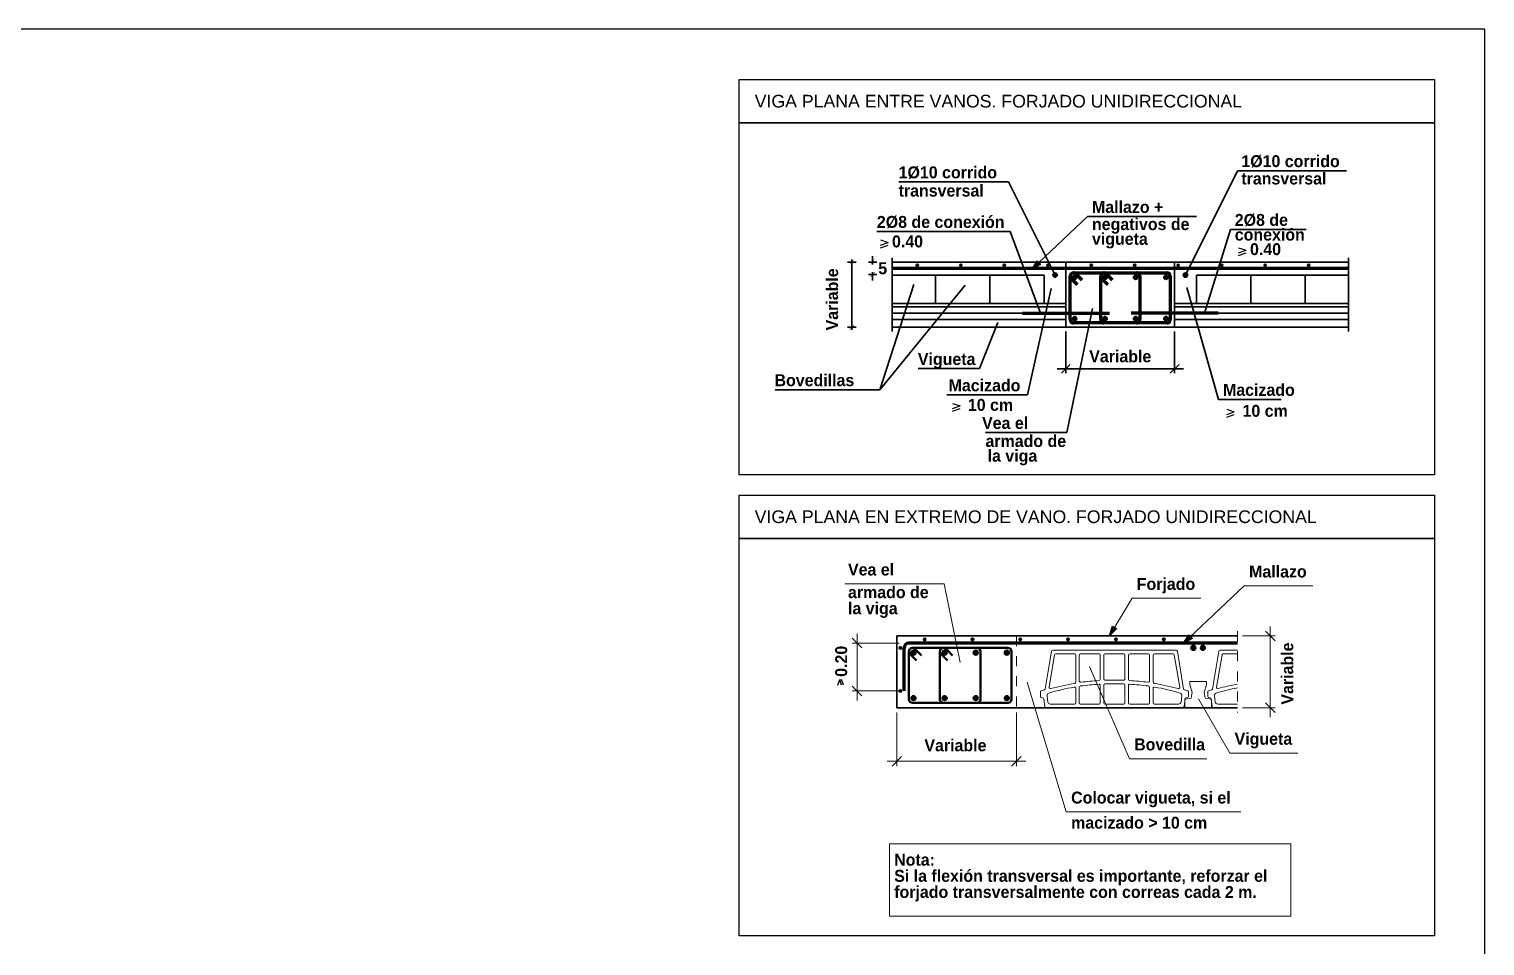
# Model space of a CAD drawing. Extents: x 2455 to 9764, y -806 to 181.
# Drawn here: x 5041.19 to 5055.66, y -487.72 to -478.61 of the extents above; entities that cross this region are included whole.
import ezdxf
from ezdxf.enums import TextEntityAlignment as Align

# ---------------------------------------------------------------- set-up
doc = ezdxf.new("R2010")
doc.units = 0
doc.header["$LTSCALE"] = 0.2
doc.header["$MEASUREMENT"] = 0
doc.linetypes.add('DASHDOT', pattern=[1, 0.5, -0.25, 0, -0.25])
doc.layers.get('0').update_dxf_attribs({"linetype": 'CONTINUOUS'})
for name, color, linetype, lineweight in [('0-CYPE1', 2, 'CONTINUOUS', 18), ('0-CYPE2', 4, 'CONTINUOUS', 35), ('0-CYPE3', 5, 'CONTINUOUS', 50), ('0-CYPE4', 6, 'CONTINUOUS', 70)]:
    doc.layers.add(name, color=color, linetype=linetype, lineweight=lineweight)
doc.layers.add('01_cartela', color=6, linetype='CONTINUOUS', plot=False)
doc.layers.add('07-TEXTOS', color=7, linetype='CONTINUOUS')
doc.layers.add('CYPECABECERA', color=2, linetype='CONTINUOUS')
doc.styles.add('BERNARDO', font='GOTHICB.TTF')
doc.styles.add('Estilo1', font='swissel.ttf')

# ---------------------------------------------------------------- blocks, each defined once
blk = doc.blocks.new('BUBBLE1')
at = {"color": 2, "linetype": 'Continuous'}
for p, q in [((-1.17, 0), (0.5, 0)), ((0, 0.85), (0, -0.85))]:
    blk.add_line(p, q, dxfattribs=at)
at = {"color": 5, "linetype": 'Continuous', "const_width": 0.075}
blk.add_lwpolyline([(-0.47, -0.47), (0.47, 0.47)], dxfattribs=at)

msp = doc.modelspace()

# ---------------------------------------------------------------- hatches: boundary and pattern name
at = {"layer": '0-CYPE2', "linetype": 'Continuous'}
msp.add_hatch(color=256, dxfattribs=at).paths.add_polyline_path([(5051.212, -480.916), (5051.164, -480.991), (5051.242, -480.947)], flags=0)
h = msp.add_hatch(color=256, dxfattribs=at)
edge = h.paths.add_edge_path(flags=0)
edge.add_arc((5050.02, -480.958), 0.0108, 0, 360, ccw=False)
h = msp.add_hatch(color=256, dxfattribs=at)
edge = h.paths.add_edge_path(flags=0)
edge.add_arc((5050.452, -480.958), 0.0108, 0, 360, ccw=False)
h = msp.add_hatch(color=256, dxfattribs=at)
edge = h.paths.add_edge_path(flags=0)
edge.add_arc((5050.884, -480.958), 0.0108, 0, 360, ccw=False)
h = msp.add_hatch(color=256, dxfattribs=at)
edge = h.paths.add_edge_path(flags=0)
edge.add_arc((5051.316, -480.958), 0.0108, 0, 360, ccw=False)
h = msp.add_hatch(color=256, dxfattribs=at)
edge = h.paths.add_edge_path(flags=0)
edge.add_arc((5051.388, -481.055), 0.0216, 0, 360, ccw=False)
h = msp.add_hatch(color=256, dxfattribs=at)
edge = h.paths.add_edge_path(flags=0)
edge.add_arc((5051.583, -481.077), 0.0216, 0, 360, ccw=False)
h = msp.add_hatch(color=256, dxfattribs=at)
edge = h.paths.add_edge_path(flags=0)
edge.add_arc((5051.748, -480.958), 0.0108, 0, 360, ccw=False)
h = msp.add_hatch(color=256, dxfattribs=at)
edge = h.paths.add_edge_path(flags=0)
edge.add_arc((5051.885, -481.077), 0.0216, 0, 360, ccw=False)
h = msp.add_hatch(color=256, dxfattribs=at)
edge = h.paths.add_edge_path(flags=0)
edge.add_arc((5052.188, -481.077), 0.0216, 0, 360, ccw=False)
h = msp.add_hatch(color=256, dxfattribs=at)
edge = h.paths.add_edge_path(flags=0)
edge.add_arc((5052.18, -480.958), 0.0108, 0, 360, ccw=False)
h = msp.add_hatch(color=256, dxfattribs=at)
edge = h.paths.add_edge_path(flags=0)
edge.add_arc((5052.49, -481.077), 0.0216, 0, 360, ccw=False)
h = msp.add_hatch(color=256, dxfattribs=at)
edge = h.paths.add_edge_path(flags=0)
edge.add_arc((5052.612, -480.958), 0.0108, 0, 360, ccw=False)
h = msp.add_hatch(color=256, dxfattribs=at)
edge = h.paths.add_edge_path(flags=0)
edge.add_arc((5052.684, -481.055), 0.0216, 0, 360, ccw=False)
h = msp.add_hatch(color=256, dxfattribs=at)
edge = h.paths.add_edge_path(flags=0)
edge.add_arc((5053.044, -480.958), 0.0108, 0, 360, ccw=False)
h = msp.add_hatch(color=256, dxfattribs=at)
edge = h.paths.add_edge_path(flags=0)
edge.add_arc((5053.476, -480.958), 0.0108, 0, 360, ccw=False)
h = msp.add_hatch(color=256, dxfattribs=at)
edge = h.paths.add_edge_path(flags=0)
edge.add_arc((5053.908, -480.958), 0.0108, 0, 360, ccw=False)
h = msp.add_hatch(color=256, dxfattribs=at)
edge = h.paths.add_edge_path(flags=0)
edge.add_arc((5051.583, -481.487), 0.0216, 0, 360, ccw=False)
h = msp.add_hatch(color=256, dxfattribs=at)
edge = h.paths.add_edge_path(flags=0)
edge.add_arc((5051.885, -481.487), 0.0216, 0, 360, ccw=False)
h = msp.add_hatch(color=256, dxfattribs=at)
edge = h.paths.add_edge_path(flags=0)
edge.add_arc((5052.188, -481.487), 0.0216, 0, 360, ccw=False)
h = msp.add_hatch(color=256, dxfattribs=at)
edge = h.paths.add_edge_path(flags=0)
edge.add_arc((5052.49, -481.487), 0.0216, 0, 360, ccw=False)
at = {"layer": '0-CYPE2'}
h = msp.add_hatch(color=256, dxfattribs=at)
edge = h.paths.add_edge_path()
edge.add_arc((5050.093, -484.674), 0.0119, 0, 360)
h = msp.add_hatch(color=256, dxfattribs=at)
edge = h.paths.add_edge_path()
edge.add_arc((5050.568, -484.674), 0.0119, 0, 360)
h = msp.add_hatch(color=256, dxfattribs=at)
edge = h.paths.add_edge_path()
edge.add_arc((5051.043, -484.674), 0.0119, 0, 360)
h = msp.add_hatch(color=256, dxfattribs=at)
edge = h.paths.add_edge_path()
edge.add_arc((5051.518, -484.674), 0.0119, 0, 360)
for points in [[(5051.958, -484.545), (5051.93, -484.639), (5051.999, -484.569)], [(5052.718, -484.628), (5052.665, -484.71), (5052.751, -484.662)]]:
    msp.add_hatch(color=256, dxfattribs=at).paths.add_polyline_path(points)
h = msp.add_hatch(color=256, dxfattribs=at)
edge = h.paths.add_edge_path()
edge.add_arc((5051.993, -484.674), 0.0119, 0, 360)
h = msp.add_hatch(color=256, dxfattribs=at)
edge = h.paths.add_edge_path()
edge.add_arc((5052.469, -484.674), 0.0119, 0, 360)
h = msp.add_hatch(color=256, dxfattribs=at)
edge = h.paths.add_edge_path()
edge.add_arc((5049.852, -484.758), 0.0119, 0, 360)
h = msp.add_hatch(color=256, dxfattribs=at)
edge = h.paths.add_edge_path()
edge.add_arc((5049.982, -484.805), 0.0238, 0, 360)
h = msp.add_hatch(color=256, dxfattribs=at)
edge = h.paths.add_edge_path()
edge.add_arc((5050.291, -484.805), 0.0238, 0, 360)
h = msp.add_hatch(color=256, dxfattribs=at)
edge = h.paths.add_edge_path()
edge.add_arc((5050.6, -484.805), 0.0238, 0, 360)
h = msp.add_hatch(color=256, dxfattribs=at)
edge = h.paths.add_edge_path()
edge.add_arc((5050.909, -484.805), 0.0238, 0, 360)
h = msp.add_hatch(color=256, dxfattribs=at)
edge = h.paths.add_edge_path()
edge.add_arc((5052.762, -484.757), 0.0238, 0, 360)
h = msp.add_hatch(color=256, dxfattribs=at)
edge = h.paths.add_edge_path()
edge.add_arc((5052.857, -484.757), 0.0238, 0, 360)
h = msp.add_hatch(color=256, dxfattribs=at)
edge = h.paths.add_edge_path()
edge.add_arc((5049.852, -485.185), 0.0119, 0, 360)
h = msp.add_hatch(color=256, dxfattribs=at)
edge = h.paths.add_edge_path()
edge.add_arc((5049.982, -485.256), 0.0238, 0, 360)
h = msp.add_hatch(color=256, dxfattribs=at)
edge = h.paths.add_edge_path()
edge.add_arc((5050.291, -485.256), 0.0238, 0, 360)
h = msp.add_hatch(color=256, dxfattribs=at)
edge = h.paths.add_edge_path()
edge.add_arc((5050.6, -485.256), 0.0238, 0, 360)
h = msp.add_hatch(color=256, dxfattribs=at)
edge = h.paths.add_edge_path()
edge.add_arc((5050.909, -485.256), 0.0238, 0, 360)

# ---------------------------------------------------------------- linework, layer by layer
at = {"color": 7, "linetype": 'Continuous'}
for points in [[(5048.25, -479.113), (5055.159, -479.113), (5055.159, -479.544), (5048.25, -479.544)], [(5048.25, -483.24), (5055.159, -483.24), (5055.159, -483.671), (5048.25, -483.671)]]:
    msp.add_lwpolyline(points, close=True, dxfattribs=at)
at = {"layer": '0-CYPE1'}
for p, q in [((5049.301, -484.122), (5050.287, -484.122)), ((5050.287, -484.122), (5050.444, -484.901)), ((5053.268, -484.142), (5052.665, -484.71)), ((5053.268, -484.142), (5053.95, -484.142)), ((5052.153, -484.265), (5051.93, -484.639)), ((5052.153, -484.265), (5052.838, -484.265)), ((5049.469, -484.758), (5049.374, -484.662)), ((5049.421, -484.758), (5049.421, -484.615)), ((5053.249, -484.639), (5053.574, -484.639)), ((5053.574, -484.686), (5053.479, -484.591)), ((5053.527, -484.686), (5053.527, -484.544)), ((5053.527, -485.352), (5053.527, -484.639)), ((5049.84, -484.71), (5049.374, -484.71)), ((5049.421, -485.185), (5049.421, -484.71)), ((5051.353, -484.791), (5051.29, -485.166)), ((5052.592, -484.781), (5051.365, -484.781)), ((5051.395, -484.817), (5051.582, -484.817)), ((5051.641, -484.817), (5051.826, -484.817)), ((5052.071, -484.817), (5051.886, -484.817)), ((5052.315, -484.817), (5052.13, -484.817)), ((5052.561, -484.817), (5052.375, -484.817)), ((5052.604, -484.791), (5052.666, -485.166)), ((5053.016, -484.791), (5052.954, -485.166)), ((5053.202, -484.781), (5053.028, -484.781)), ((5053.058, -484.817), (5053.202, -484.817)), ((5051.329, -485.148), (5051.383, -484.827)), ((5051.594, -484.829), (5051.594, -485.098)), ((5051.629, -485.087), (5051.629, -484.829)), ((5051.73, -484.943), (5052.127, -485.858)), ((5051.838, -484.829), (5051.838, -485.071)), ((5051.874, -484.829), (5051.874, -485.067)), ((5052.083, -485.067), (5052.083, -484.829)), ((5052.118, -484.829), (5052.118, -485.071)), ((5052.327, -485.087), (5052.327, -484.829)), ((5052.363, -484.829), (5052.363, -485.098)), ((5052.627, -485.148), (5052.573, -484.827)), ((5052.992, -485.148), (5053.047, -484.827)), ((5051.5, -486.386), (5051.112, -485.099)), ((5052.893, -485.09), (5052.727, -485.09)), ((5052.727, -485.126), (5052.727, -485.09)), ((5052.893, -485.126), (5052.893, -485.09)), ((5049.469, -485.233), (5049.374, -485.138)), ((5049.84, -485.185), (5049.374, -485.185)), ((5049.421, -485.138), (5049.421, -485.28)), ((5051.242, -485.194), (5051.242, -485.24)), ((5051.282, -485.175), (5051.251, -485.183)), ((5051.267, -485.254), (5051.251, -485.251)), ((5051.309, -485.232), (5051.317, -485.295)), ((5051.594, -485.304), (5051.594, -485.159)), ((5051.629, -485.304), (5051.629, -485.148)), ((5051.838, -485.13), (5051.838, -485.304)), ((5051.874, -485.127), (5051.874, -485.304)), ((5052.083, -485.304), (5052.083, -485.127)), ((5052.118, -485.13), (5052.118, -485.304)), ((5052.327, -485.304), (5052.327, -485.148)), ((5052.363, -485.304), (5052.363, -485.159)), ((5052.648, -485.232), (5052.64, -485.295)), ((5052.675, -485.175), (5052.706, -485.183)), ((5052.679, -485.268), (5052.739, -485.256)), ((5052.689, -485.254), (5052.705, -485.251)), ((5052.715, -485.194), (5052.715, -485.24)), ((5052.749, -485.197), (5052.727, -485.126)), ((5052.739, -485.256), (5052.749, -485.197)), ((5052.87, -485.197), (5052.893, -485.126)), ((5052.881, -485.256), (5052.87, -485.197)), ((5052.941, -485.268), (5052.881, -485.256)), ((5052.905, -485.194), (5052.905, -485.24)), ((5052.945, -485.175), (5052.914, -485.183)), ((5052.931, -485.254), (5052.914, -485.251)), ((5052.972, -485.232), (5052.98, -485.295)), ((5049.816, -485.399), (5049.816, -485.931)), ((5051.004, -485.399), (5051.004, -485.931)), ((5051.277, -485.265), (5051.287, -485.339)), ((5051.34, -485.316), (5051.582, -485.316)), ((5051.826, -485.316), (5051.641, -485.316)), ((5051.886, -485.316), (5052.071, -485.316)), ((5052.13, -485.316), (5052.315, -485.316)), ((5052.616, -485.316), (5052.375, -485.316)), ((5052.68, -485.265), (5052.67, -485.339)), ((5052.679, -485.352), (5052.679, -485.268)), ((5053.124, -485.802), (5052.815, -485.263)), ((5052.94, -485.265), (5052.95, -485.339)), ((5052.941, -485.352), (5052.941, -485.268)), ((5053.004, -485.316), (5053.202, -485.316)), ((5053.249, -485.352), (5053.574, -485.352)), ((5053.574, -485.399), (5053.479, -485.304)), ((5053.527, -485.304), (5053.527, -485.447)), ((5049.769, -485.931), (5049.864, -485.836)), ((5050.957, -485.931), (5051.052, -485.836)), ((5053.124, -485.802), (5053.8, -485.802)), ((5049.864, -485.884), (5049.721, -485.884)), ((5049.816, -485.884), (5051.004, -485.884)), ((5050.957, -485.884), (5051.099, -485.884)), ((5052.127, -485.858), (5052.896, -485.858)), ((5051.5, -486.386), (5053.233, -486.386))]:
    msp.add_line(p, q, dxfattribs=at)
at = {"layer": '0-CYPE1', "linetype": 'DASHDOT'}
for p, q in [((5051.004, -484.639), (5051.004, -485.352)), ((5053.202, -484.591), (5053.202, -485.399))]:
    msp.add_line(p, q, dxfattribs=at)
at = {"layer": '0-CYPE1'}
msp.add_lwpolyline([(5049.743, -486.704), (5049.743, -487.423), (5053.732, -487.423), (5053.732, -486.704), (5049.743, -486.704)], close=True, dxfattribs=at)
for centre, radius, start, end in [((5051.365, -484.793), 0.0119, 90, 171.0694), ((5051.395, -484.829), 0.0119, 90, 171.0694), ((5051.582, -484.829), 0.0119, 0, 90), ((5051.641, -484.829), 0.0119, 90, 180), ((5051.826, -484.829), 0.0119, 0, 90), ((5051.886, -484.829), 0.0119, 90, 180), ((5052.071, -484.829), 0.0119, 0, 90), ((5052.13, -484.829), 0.0119, 90, 180), ((5052.315, -484.829), 0.0119, 0, 90), ((5052.375, -484.829), 0.0119, 90, 180), ((5052.561, -484.829), 0.0119, 8.9306, 90), ((5052.592, -484.793), 0.0119, 8.9306, 90), ((5053.028, -484.793), 0.0119, 90, 171.0694), ((5053.058, -484.829), 0.0119, 90, 171.0694), ((5051.981, -487.543), 2.465, 99.2542, 104.9506), ((5051.582, -485.098), 0.0119, 281.4653, 360), ((5051.641, -485.087), 0.0119, 180, 279.3491), ((5051.998, -488.008), 2.931, 93.3392, 96.9521), ((5051.826, -485.071), 0.0119, 274.4947, 360), ((5051.886, -485.067), 0.0119, 180, 272.4095), ((5051.886, -485.127), 0.0119, 92.5004, 180), ((5051.978, -487.976), 2.863, 88.1381, 91.8619), ((5051.978, -488.027), 2.95, 88.2126, 91.7874), ((5052.071, -485.067), 0.0119, 267.5905, 360), ((5052.071, -485.127), 0.0119, 0, 87.4996), ((5052.13, -485.071), 0.0119, 180, 265.5053), ((5051.959, -488.008), 2.931, 83.0479, 86.6608), ((5052.315, -485.087), 0.0119, 260.6509, 360), ((5052.375, -485.098), 0.0119, 180, 258.5347), ((5051.976, -487.543), 2.465, 75.0494, 80.7459), ((5051.254, -485.194), 0.0119, 104.0362, 180), ((5051.254, -485.24), 0.0119, 180, 258.69), ((5051.265, -485.266), 0.0119, 7.3988, 78.6901), ((5051.279, -485.164), 0.0119, 284.0363, 351.0694), ((5051.332, -485.229), 0.0238, 106.3795, 187.3989), ((5051.972, -487.404), 2.291, 99.8528, 106.3795), ((5051.341, -485.15), 0.0119, 171.0694, 288.4853), ((5051.582, -485.159), 0.0119, 0, 101.9036), ((5051.641, -485.148), 0.0119, 99.7049, 180), ((5051.998, -487.956), 2.843, 93.4789, 97.2454), ((5051.826, -485.13), 0.0119, 0, 94.6644), ((5052.13, -485.13), 0.0119, 85.3355, 180), ((5051.959, -487.956), 2.843, 82.7546, 86.5211), ((5052.315, -485.148), 0.0119, 0, 80.2952), ((5052.375, -485.159), 0.0119, 78.0963, 180), ((5051.985, -487.404), 2.291, 73.6206, 80.1472), ((5052.616, -485.15), 0.0119, 251.5147, 8.9306), ((5052.624, -485.229), 0.0238, 352.6011, 73.6205), ((5052.678, -485.164), 0.0119, 188.9306, 255.9637), ((5052.691, -485.266), 0.0119, 101.3099, 172.6012), ((5052.703, -485.24), 0.0119, 281.31, 360), ((5052.703, -485.194), 0.0119, 0, 75.9638), ((5052.917, -485.194), 0.0119, 104.0362, 180), ((5052.917, -485.24), 0.0119, 180, 258.69), ((5052.928, -485.266), 0.0119, 7.3988, 78.6901), ((5052.942, -485.164), 0.0119, 284.0363, 351.0694), ((5052.995, -485.229), 0.0238, 106.3795, 187.3989), ((5053.635, -487.404), 2.291, 100.8925, 106.3795), ((5053.004, -485.15), 0.0119, 171.0694, 288.4853), ((5053.644, -487.543), 2.465, 100.3321, 104.9506), ((5051.3, -485.338), 0.0138, 187.3989, 270), ((5051.34, -485.292), 0.0238, 187.3989, 270), ((5051.582, -485.304), 0.0119, 270, 360), ((5051.641, -485.304), 0.0119, 180, 270), ((5051.826, -485.304), 0.0119, 270, 360), ((5051.886, -485.304), 0.0119, 180, 270), ((5052.071, -485.304), 0.0119, 270, 360), ((5052.13, -485.304), 0.0119, 180, 270), ((5052.315, -485.304), 0.0119, 270, 360), ((5052.375, -485.304), 0.0119, 180, 270), ((5052.616, -485.292), 0.0238, 270, 352.6011), ((5052.656, -485.338), 0.0138, 270, 352.6011), ((5052.963, -485.338), 0.0138, 187.3989, 270), ((5053.004, -485.292), 0.0238, 187.3989, 270)]:
    msp.add_arc(centre, radius, start, end, dxfattribs=at)
at = {"layer": '0-CYPE2'}
for p, q in [((5052.684, -481.055), (5053.202, -480.019)), ((5053.202, -480.019), (5054.285, -480.019)), ((5049.837, -480.13), (5050.927, -480.13)), ((5051.388, -481.055), (5050.927, -480.13)), ((5051.712, -480.474), (5051.164, -480.991)), ((5051.712, -480.474), (5052.793, -480.474)), ((5049.618, -480.622), (5050.941, -480.622)), ((5051.245, -481.434), (5050.941, -480.622)), ((5052.872, -481.434), (5053.131, -480.602)), ((5053.131, -480.602), (5053.884, -480.602)), ((5049.769, -480.883), (5049.769, -481.617)), ((5054.304, -480.883), (5054.304, -481.617)), ((5049.37, -481.524), (5049.37, -480.976)), ((5054.304, -480.926), (5049.769, -480.926)), ((5051.28, -481.055), (5049.769, -481.055)), ((5050.2, -481.336), (5050.2, -481.055)), ((5050.74, -481.336), (5050.74, -481.055)), ((5051.28, -481.336), (5051.28, -481.055)), ((5051.496, -480.926), (5051.496, -481.336)), ((5052.576, -480.926), (5052.576, -481.336)), ((5052.792, -481.055), (5054.304, -481.055)), ((5052.792, -481.336), (5052.792, -481.055)), ((5053.332, -481.336), (5053.332, -481.055)), ((5053.872, -481.336), (5053.872, -481.055)), ((5049.985, -481.149), (5049.648, -482.194)), ((5049.648, -482.194), (5050.494, -481.154)), ((5051.113, -482.245), (5051.35, -481.189)), ((5052.697, -481.179), (5053.013, -482.29)), ((5051.496, -481.336), (5049.769, -481.336)), ((5051.496, -481.574), (5051.496, -481.336)), ((5052.576, -481.336), (5054.304, -481.336)), ((5052.576, -481.574), (5052.576, -481.336)), ((5051.496, -481.369), (5049.769, -481.369)), ((5051.496, -481.434), (5049.769, -481.434)), ((5051.496, -481.498), (5049.769, -481.498)), ((5051.504, -482.619), (5051.759, -481.386)), ((5052.576, -481.369), (5054.304, -481.369)), ((5052.576, -481.434), (5054.304, -481.434)), ((5052.576, -481.498), (5054.304, -481.498)), ((5054.304, -481.574), (5049.769, -481.574)), ((5050.639, -481.984), (5050.821, -481.526)), ((5051.496, -481.617), (5051.496, -482.029)), ((5052.576, -481.617), (5052.576, -482.029)), ((5050.029, -481.984), (5050.639, -481.984)), ((5051.54, -481.986), (5051.41, -481.986)), ((5051.453, -482.029), (5051.54, -481.943)), ((5051.496, -481.986), (5052.576, -481.986)), ((5052.533, -482.029), (5052.62, -481.943)), ((5052.533, -481.986), (5052.663, -481.986)), ((5048.607, -482.194), (5049.648, -482.194)), ((5050.312, -482.245), (5051.113, -482.245)), ((5053.013, -482.29), (5053.635, -482.29)), ((5050.697, -482.619), (5051.504, -482.619)), ((5053.202, -484.639), (5049.816, -484.639)), ((5049.816, -484.639), (5049.816, -485.352)), ((5053.202, -485.352), (5049.816, -485.352))]:
    msp.add_line(p, q, dxfattribs=at)
at = {"layer": '0-CYPE2', "linetype": 'Continuous'}
for points in [[(5051.212, -480.916), (5051.164, -480.991), (5051.164, -480.991), (5051.242, -480.947)], [(5051.212, -480.916), (5051.212, -480.916), (5051.242, -480.947), (5051.242, -480.947)]]:
    msp.add_lwpolyline(points, close=True, dxfattribs=at)
at = {"layer": '0-CYPE2'}
for points in [[(5051.958, -484.545), (5051.93, -484.639), (5051.999, -484.569)], [(5052.718, -484.628), (5052.665, -484.71), (5052.751, -484.662)]]:
    msp.add_lwpolyline(points, close=True, dxfattribs=at)
for points in [[(5051.958, -484.545), (5051.999, -484.569)], [(5052.718, -484.628), (5052.751, -484.662)]]:
    msp.add_lwpolyline(points, dxfattribs=at)
at = {"layer": '0-CYPE2', "linetype": 'Continuous'}
for centre, radius in [((5050.02, -480.958), 0.0108), ((5050.452, -480.958), 0.0108), ((5050.884, -480.958), 0.0108), ((5051.316, -480.958), 0.0108), ((5051.388, -481.055), 0.0216), ((5051.583, -481.077), 0.0216), ((5051.748, -480.958), 0.0108), ((5051.885, -481.077), 0.0216), ((5052.188, -481.077), 0.0216), ((5052.18, -480.958), 0.0108), ((5052.49, -481.077), 0.0216), ((5052.612, -480.958), 0.0108), ((5052.684, -481.055), 0.0216), ((5053.044, -480.958), 0.0108), ((5053.476, -480.958), 0.0108), ((5053.908, -480.958), 0.0108), ((5051.583, -481.487), 0.0216), ((5051.885, -481.487), 0.0216), ((5052.188, -481.487), 0.0216), ((5052.49, -481.487), 0.0216)]:
    msp.add_circle(centre, radius, dxfattribs=at)
at = {"layer": '0-CYPE2'}
for centre, radius in [((5050.093, -484.674), 0.0119), ((5050.568, -484.674), 0.0119), ((5051.043, -484.674), 0.0119), ((5051.518, -484.674), 0.0119), ((5051.993, -484.674), 0.0119), ((5052.469, -484.674), 0.0119), ((5049.852, -484.758), 0.0119), ((5049.982, -484.805), 0.0238), ((5050.291, -484.805), 0.0238), ((5050.6, -484.805), 0.0238), ((5050.909, -484.805), 0.0238), ((5052.762, -484.757), 0.0238), ((5052.857, -484.757), 0.0238), ((5049.852, -485.185), 0.0119), ((5049.982, -485.256), 0.0238), ((5050.291, -485.256), 0.0238), ((5050.6, -485.256), 0.0238), ((5050.909, -485.256), 0.0238)]:
    msp.add_circle(centre, radius, dxfattribs=at)
at = {"layer": '0-CYPE3'}
for p, q in [((5049.935, -485.268), (5049.935, -484.793)), ((5049.945, -484.818), (5050.011, -484.884)), ((5049.971, -484.758), (5050.921, -484.758)), ((5049.996, -484.768), (5050.061, -484.833)), ((5050.244, -485.268), (5050.244, -484.793)), ((5050.254, -484.818), (5050.32, -484.884)), ((5050.305, -484.768), (5050.37, -484.833)), ((5050.648, -484.793), (5050.648, -485.268)), ((5050.957, -484.793), (5050.957, -485.268)), ((5050.921, -485.304), (5049.971, -485.304))]:
    msp.add_line(p, q, dxfattribs=at)
for centre, start, end in [((5049.971, -484.793), 90, 180), ((5049.971, -484.793), 180, 225), ((5049.971, -484.793), 45, 90), ((5050.279, -484.793), 90, 180), ((5050.279, -484.793), 180, 225), ((5050.279, -484.793), 45, 90), ((5050.612, -484.793), 0, 90), ((5050.921, -484.793), 0, 90), ((5049.971, -485.268), 180, 270), ((5050.279, -485.268), 180, 270), ((5050.612, -485.268), 270, 360), ((5050.921, -485.268), 270, 360)]:
    msp.add_arc(centre, 0.0356, start, end, dxfattribs=at)
at = {"layer": '0-CYPE4', "linetype": 'Continuous'}
for p, q in [((5054.304, -480.991), (5049.769, -480.991)), ((5051.572, -481.034), (5052.501, -481.034)), ((5051.595, -481.043), (5051.654, -481.103)), ((5051.897, -481.043), (5051.957, -481.103)), ((5051.54, -481.498), (5051.54, -481.066)), ((5051.549, -481.089), (5051.608, -481.149)), ((5051.842, -481.498), (5051.842, -481.066)), ((5051.851, -481.089), (5051.911, -481.149)), ((5052.231, -481.066), (5052.231, -481.498)), ((5052.533, -481.066), (5052.533, -481.498)), ((5051.064, -481.434), (5051.928, -481.434)), ((5053.008, -481.434), (5052.144, -481.434)), ((5052.501, -481.531), (5051.572, -481.531))]:
    msp.add_line(p, q, dxfattribs=at)
at = {"layer": '0-CYPE4'}
for p, q in [((5049.887, -484.758), (5049.887, -485.185)), ((5053.202, -484.71), (5049.935, -484.71))]:
    msp.add_line(p, q, dxfattribs=at)
at = {"layer": '0-CYPE4', "linetype": 'Continuous'}
for points in [[(5051.572, -481.034), (5051.569, -481.034), (5051.567, -481.034), (5051.564, -481.035), (5051.561, -481.036), (5051.559, -481.037), (5051.557, -481.038), (5051.554, -481.039), (5051.552, -481.041), (5051.55, -481.042), (5051.548, -481.044), (5051.546, -481.046), (5051.545, -481.049), (5051.544, -481.051), (5051.542, -481.053), (5051.541, -481.056), (5051.541, -481.058), (5051.54, -481.061), (5051.54, -481.064), (5051.54, -481.066)], [(5051.595, -481.043), (5051.593, -481.041), (5051.591, -481.04), (5051.588, -481.038), (5051.586, -481.037), (5051.583, -481.036), (5051.58, -481.035), (5051.578, -481.034), (5051.575, -481.034), (5051.572, -481.034)], [(5051.874, -481.034), (5051.872, -481.034), (5051.869, -481.034), (5051.866, -481.035), (5051.864, -481.036), (5051.861, -481.037), (5051.859, -481.038), (5051.857, -481.039), (5051.855, -481.041), (5051.852, -481.042), (5051.851, -481.044), (5051.849, -481.046), (5051.847, -481.049), (5051.846, -481.051), (5051.845, -481.053), (5051.844, -481.056), (5051.843, -481.058), (5051.842, -481.061), (5051.842, -481.064), (5051.842, -481.066)], [(5051.897, -481.043), (5051.895, -481.041), (5051.893, -481.04), (5051.891, -481.038), (5051.888, -481.037), (5051.885, -481.036), (5051.883, -481.035), (5051.88, -481.034), (5051.877, -481.034), (5051.874, -481.034)], [(5052.231, -481.066), (5052.231, -481.063), (5052.23, -481.061), (5052.23, -481.058), (5052.229, -481.055), (5052.228, -481.053), (5052.226, -481.05), (5052.225, -481.048), (5052.223, -481.045), (5052.221, -481.043), (5052.219, -481.041), (5052.217, -481.04), (5052.215, -481.038), (5052.212, -481.037), (5052.209, -481.036), (5052.207, -481.035), (5052.204, -481.034), (5052.201, -481.034), (5052.198, -481.034)], [(5052.533, -481.066), (5052.533, -481.063), (5052.533, -481.061), (5052.532, -481.058), (5052.531, -481.055), (5052.53, -481.053), (5052.529, -481.05), (5052.527, -481.048), (5052.526, -481.045), (5052.524, -481.043), (5052.522, -481.041), (5052.519, -481.04), (5052.517, -481.038), (5052.515, -481.037), (5052.512, -481.036), (5052.509, -481.035), (5052.506, -481.034), (5052.504, -481.034), (5052.501, -481.034)], [(5051.54, -481.066), (5051.54, -481.069), (5051.54, -481.072), (5051.541, -481.075), (5051.542, -481.077), (5051.543, -481.08), (5051.544, -481.082), (5051.545, -481.085), (5051.547, -481.087), (5051.549, -481.089)], [(5051.842, -481.066), (5051.842, -481.069), (5051.842, -481.072), (5051.843, -481.075), (5051.844, -481.077), (5051.845, -481.08), (5051.846, -481.082), (5051.848, -481.085), (5051.85, -481.087), (5051.851, -481.089)], [(5051.54, -481.498), (5051.54, -481.501), (5051.54, -481.504), (5051.541, -481.507), (5051.542, -481.509), (5051.543, -481.512), (5051.544, -481.514), (5051.545, -481.517), (5051.547, -481.519), (5051.549, -481.521), (5051.551, -481.523), (5051.553, -481.525), (5051.556, -481.526), (5051.558, -481.528), (5051.561, -481.529), (5051.564, -481.53), (5051.566, -481.53), (5051.569, -481.531), (5051.572, -481.531)], [(5051.842, -481.498), (5051.842, -481.501), (5051.842, -481.504), (5051.843, -481.507), (5051.844, -481.509), (5051.845, -481.512), (5051.846, -481.514), (5051.848, -481.517), (5051.85, -481.519), (5051.851, -481.521), (5051.854, -481.523), (5051.856, -481.525), (5051.858, -481.526), (5051.861, -481.528), (5051.863, -481.529), (5051.866, -481.53), (5051.869, -481.53), (5051.872, -481.531), (5051.874, -481.531)], [(5052.198, -481.531), (5052.201, -481.531), (5052.204, -481.53), (5052.207, -481.53), (5052.209, -481.529), (5052.212, -481.528), (5052.215, -481.526), (5052.217, -481.525), (5052.219, -481.523), (5052.221, -481.521), (5052.223, -481.519), (5052.225, -481.517), (5052.226, -481.514), (5052.228, -481.512), (5052.229, -481.509), (5052.23, -481.507), (5052.23, -481.504), (5052.231, -481.501), (5052.231, -481.498)], [(5052.501, -481.531), (5052.504, -481.531), (5052.506, -481.53), (5052.509, -481.53), (5052.512, -481.529), (5052.515, -481.528), (5052.517, -481.526), (5052.519, -481.525), (5052.522, -481.523), (5052.524, -481.521), (5052.526, -481.519), (5052.527, -481.517), (5052.529, -481.514), (5052.53, -481.512), (5052.531, -481.509), (5052.532, -481.507), (5052.533, -481.504), (5052.533, -481.501), (5052.533, -481.498)]]:
    msp.add_lwpolyline(points, dxfattribs=at)
at = {"layer": '0-CYPE4'}
msp.add_arc((5049.935, -484.758), 0.0475, 90, 180, dxfattribs=at)
at = {"layer": '01_cartela', "color": 3}
msp.add_lwpolyline([(5025.021, -478.613), (5025.021, -500.148), (5055.659, -500.148), (5055.659, -478.613)], close=True, dxfattribs=at)
at = {"layer": '07-TEXTOS', "color": 5}
for p, q in [((5049.655, -480.706), (5049.73, -480.732)), ((5049.655, -480.758), (5049.73, -480.732)), ((5049.655, -480.784), (5049.73, -480.758)), ((5053.212, -480.783), (5053.287, -480.809)), ((5053.212, -480.835), (5053.287, -480.809)), ((5053.212, -480.861), (5053.287, -480.835)), ((5050.369, -482.329), (5050.444, -482.355)), ((5050.369, -482.381), (5050.444, -482.355)), ((5050.369, -482.407), (5050.444, -482.381)), ((5053.094, -482.388), (5053.169, -482.413)), ((5053.094, -482.439), (5053.169, -482.413)), ((5053.094, -482.465), (5053.169, -482.439)), ((5049.23, -485.128), (5049.249, -485.072)), ((5049.268, -485.128), (5049.249, -485.072)), ((5049.287, -485.128), (5049.268, -485.072))]:
    msp.add_line(p, q, dxfattribs=at)
at = {"layer": 'CYPECABECERA', "color": 7, "linetype": 'Continuous'}
for points in [[(5048.25, -479.544), (5055.159, -479.544), (5055.159, -483.04), (5048.25, -483.04)], [(5048.25, -483.671), (5055.159, -483.671), (5055.159, -487.617), (5048.25, -487.617)]]:
    msp.add_lwpolyline(points, close=True, dxfattribs=at)

# ---------------------------------------------------------------- block references
at = {"layer": '0-CYPE2', "xscale": -0.04984615384614699, "yscale": 0.04984615384614699, "zscale": 0.04984615384614699}
for p, rotation in [((5049.37, -480.926), 270), ((5049.576, -480.926), 90), ((5049.576, -481.05), 270), ((5049.37, -481.574), 90)]:
    msp.add_blockref('BUBBLE1', p, dxfattribs=dict(at, rotation=rotation))

# ---------------------------------------------------------------- texts
at = {"color": 7, "linetype": 'Continuous', "style": 'Estilo1'}
for s, p in [('VIGA PLANA ENTRE VANOS. FORJADO UNIDIRECCIONAL', (5048.404, -479.391)), ('VIGA PLANA EN EXTREMO DE VANO. FORJADO UNIDIRECCIONAL', (5048.404, -483.518))]:
    msp.add_text(s, height=0.12578, dxfattribs=at).set_placement(p)
at = {"layer": '07-TEXTOS', "color": 5, "style": 'BERNARDO'}
for s, height, p in [('1%%c10 corrido', 0.11851, (5053.239, -480.019)), ('1%%c10 corrido', 0.11851, (5049.834, -480.13)), ('transversal', 0.11851, (5053.239, -480.191)), ('transversal', 0.11851, (5049.834, -480.311)), ('Mallazo + ', 0.1185, (5051.755, -480.474)), ('2%%c8 de conexión', 0.11851, (5049.618, -480.622)), ('negativos de', 0.11851, (5051.755, -480.644)), ('2%%c8 de ', 0.1185, (5053.174, -480.602)), ('vigueta', 0.1185, (5051.755, -480.79)), ('conexión', 0.1185, (5053.174, -480.748)), ('0.40', 0.1185, (5049.768, -480.816)), ('0.40', 0.1185, (5053.325, -480.893)), ('Vigueta', 0.1185, (5050.025, -481.984)), ('Bovedillas', 0.1185, (5048.601, -482.194)), ('Macizado', 0.1185, (5050.331, -482.245)), ('Macizado', 0.1185, (5053.057, -482.29)), (' 10 cm ', 0.1185, (5050.478, -482.439)), (' 10 cm ', 0.1185, (5053.207, -482.498)), ('Vea el ', 0.1185, (5050.663, -482.619)), ('armado de', 0.1185, (5050.697, -482.798)), ('la viga ', 0.1185, (5050.718, -482.944)), ('Vea el ', 0.1185, (5049.331, -484.074)), ('Mallazo', 0.1185, (5053.316, -484.094)), ('Forjado', 0.1185, (5052.2, -484.217)), ('armado de', 0.1185, (5049.331, -484.299)), ('la viga ', 0.1185, (5049.331, -484.459)), ('Variable', 0.1185, (5050.09, -485.82)), ('Bovedilla', 0.1185, (5052.174, -485.811)), ('Vigueta', 0.1185, (5053.172, -485.755)), ('Colocar vigueta, si el', 0.11851, (5051.548, -486.339)), ('macizado > 10 cm ', 0.11851, (5051.548, -486.588)), ('Nota:', 0.1185, (5049.79, -486.956)), ('Si la flexión transversal es importante, reforzar el ', 0.11851, (5049.79, -487.116)), ('forjado transversalmente con correas cada 2 m. ', 0.11851, (5049.79, -487.276))]:
    msp.add_text(s, height=height, dxfattribs=at).set_placement(p, align=Align.BOTTOM_LEFT)
for s, p in [('Variable', (5049.268, -481.605)), ('0.20', (5049.358, -485.045)), ('Variable', (5053.79, -485.321))]:
    msp.add_text(s, height=0.1185, rotation=90, dxfattribs=at).set_placement(p, align=Align.BOTTOM_LEFT)
msp.add_text('5', height=0.119, dxfattribs=at).set_placement((5049.676, -480.988), align=Align.MIDDLE_CENTER)
msp.add_text('Variable', height=0.1185, dxfattribs=at).set_placement((5052.036, -481.957), align=Align.BOTTOM_CENTER)

doc.saveas('drawing.dxf')
